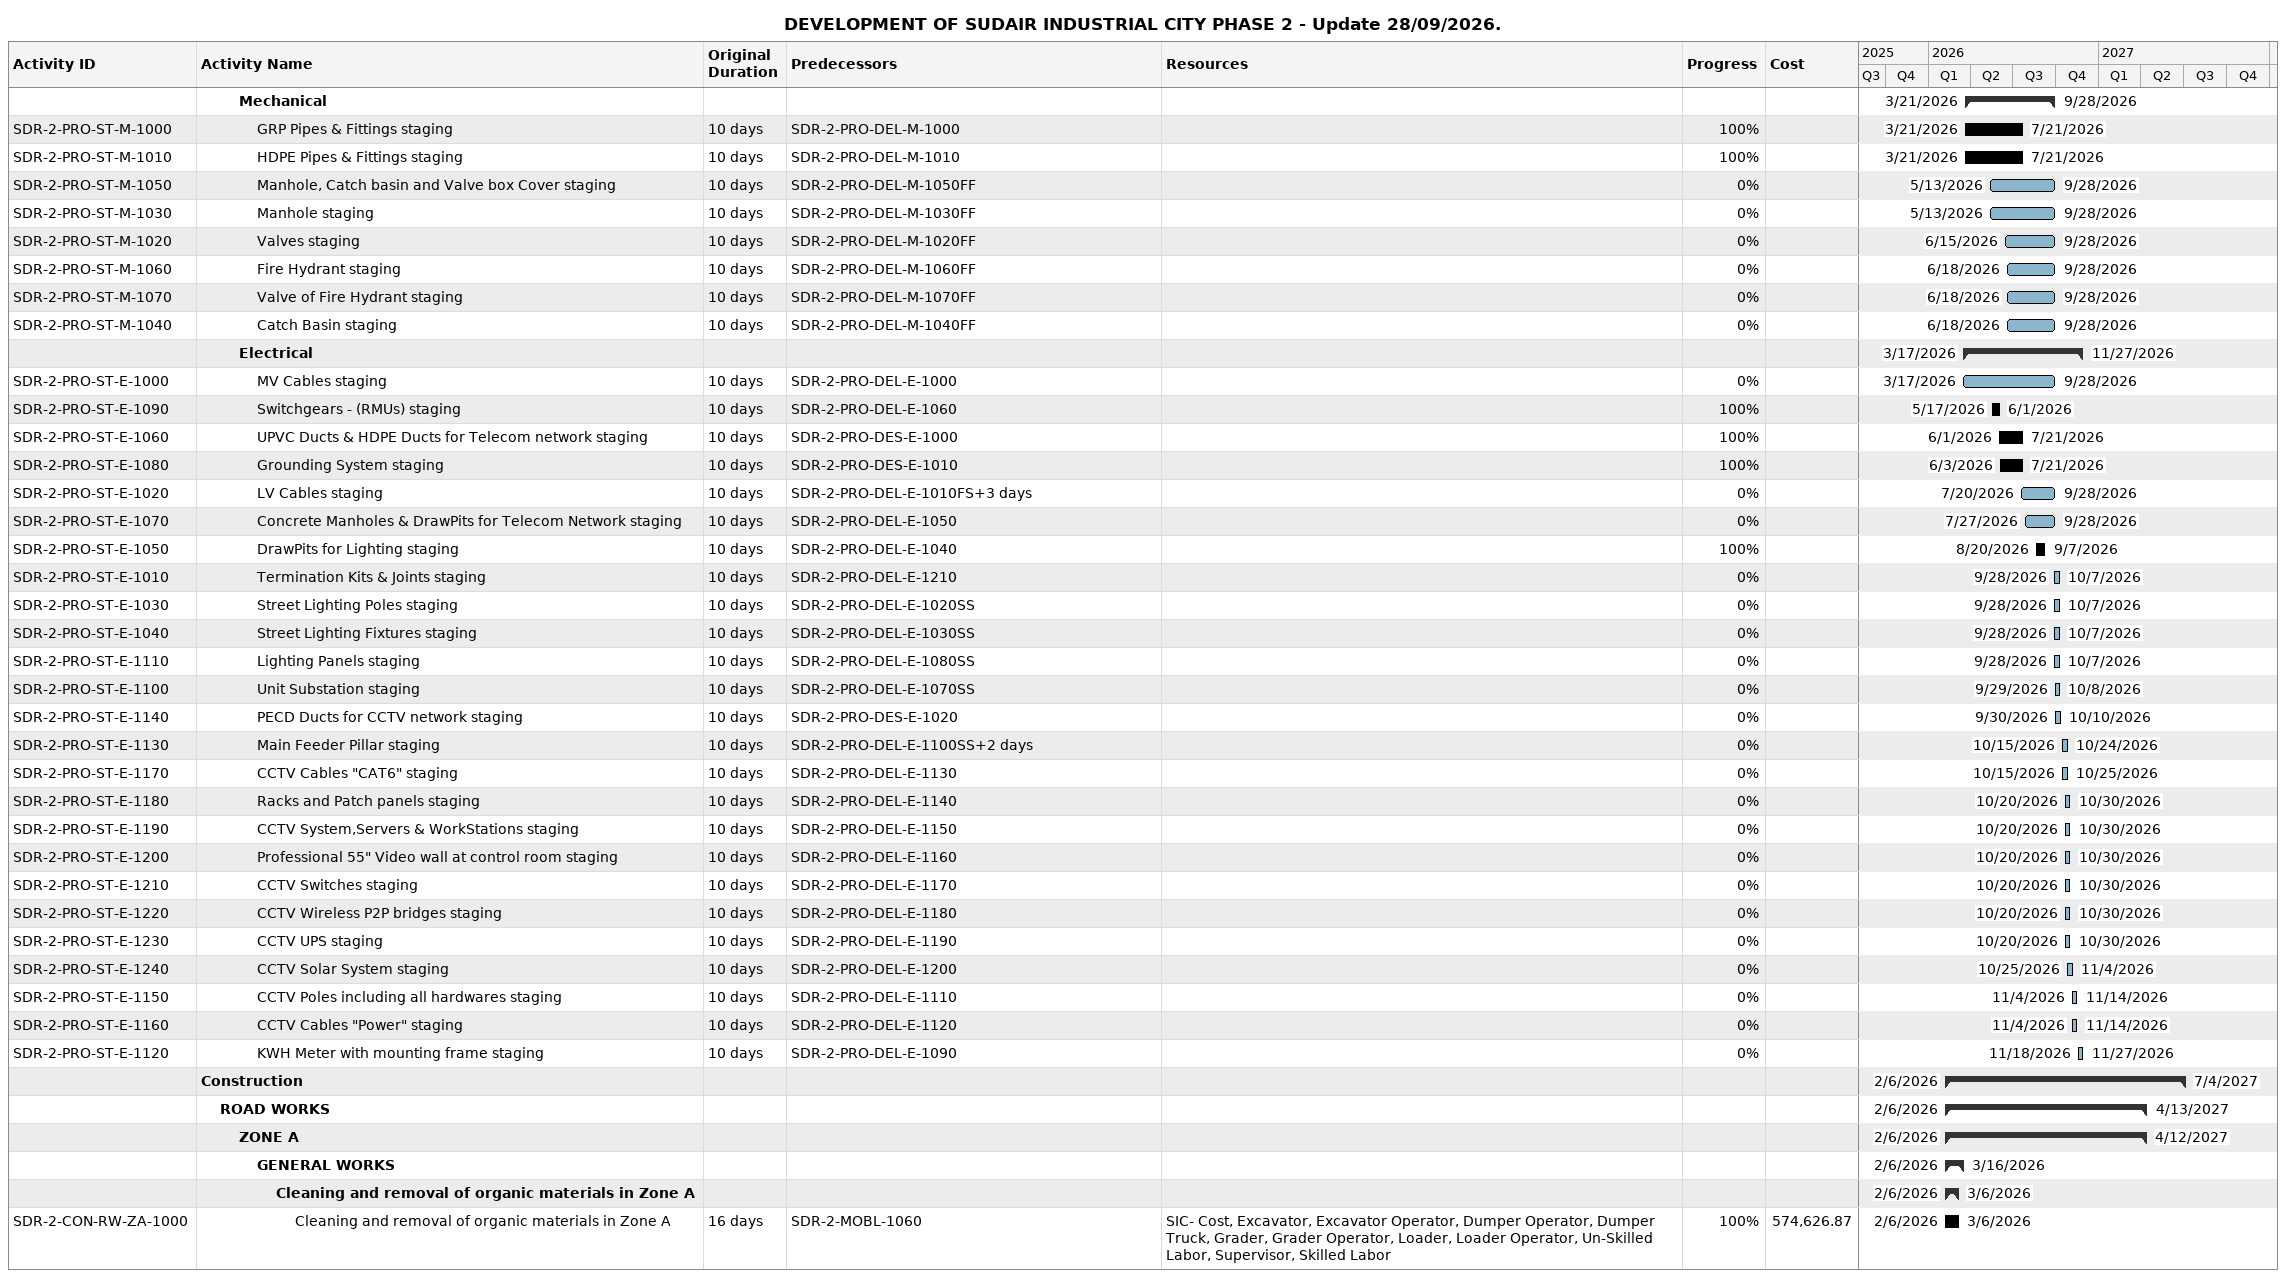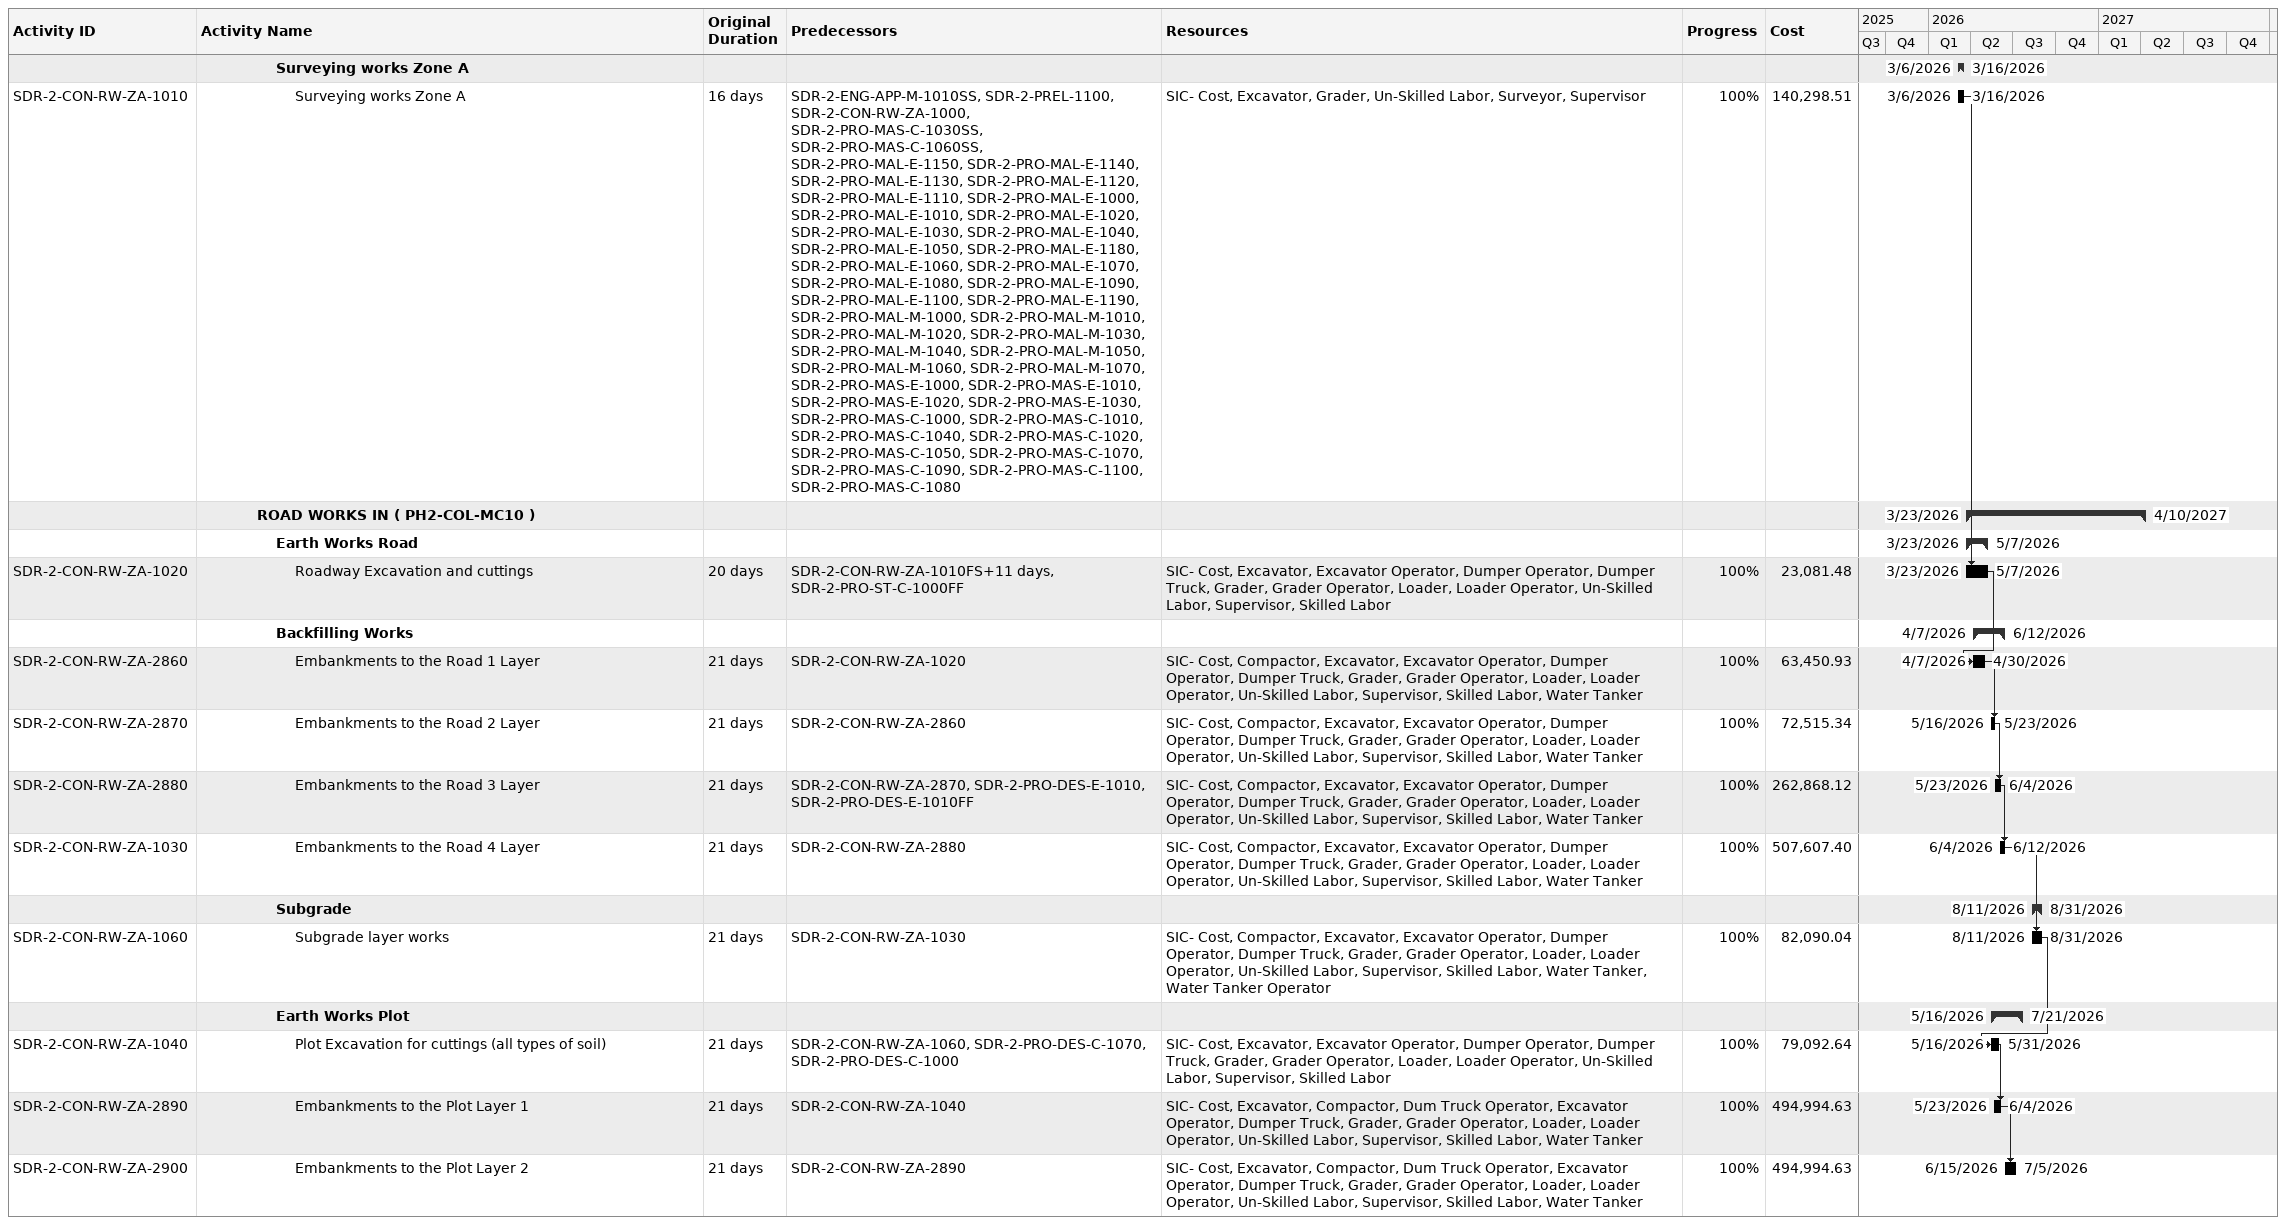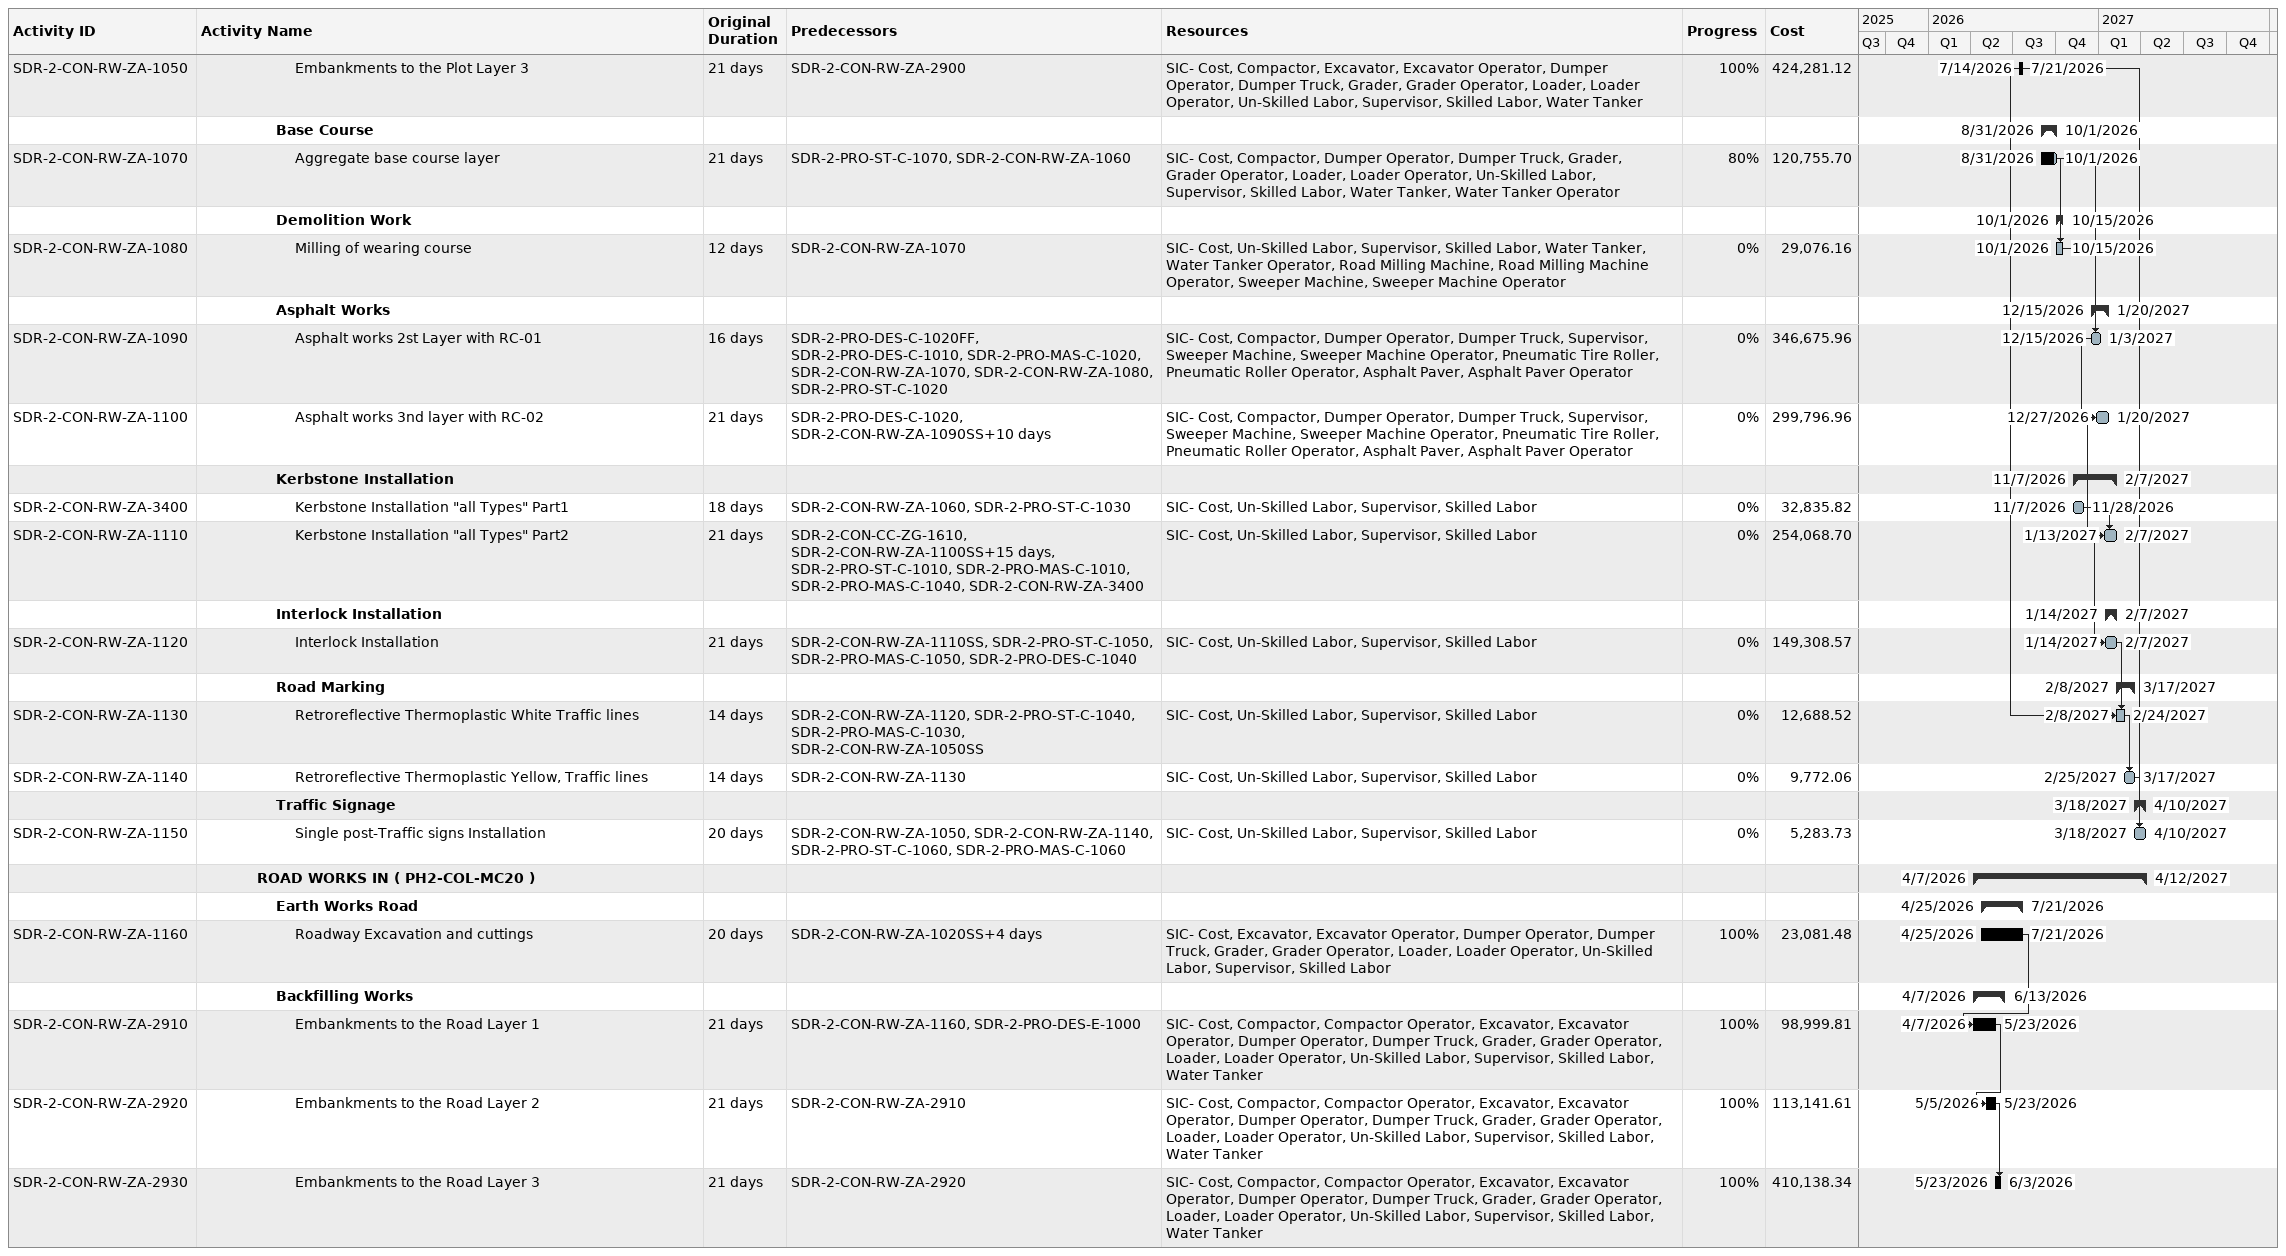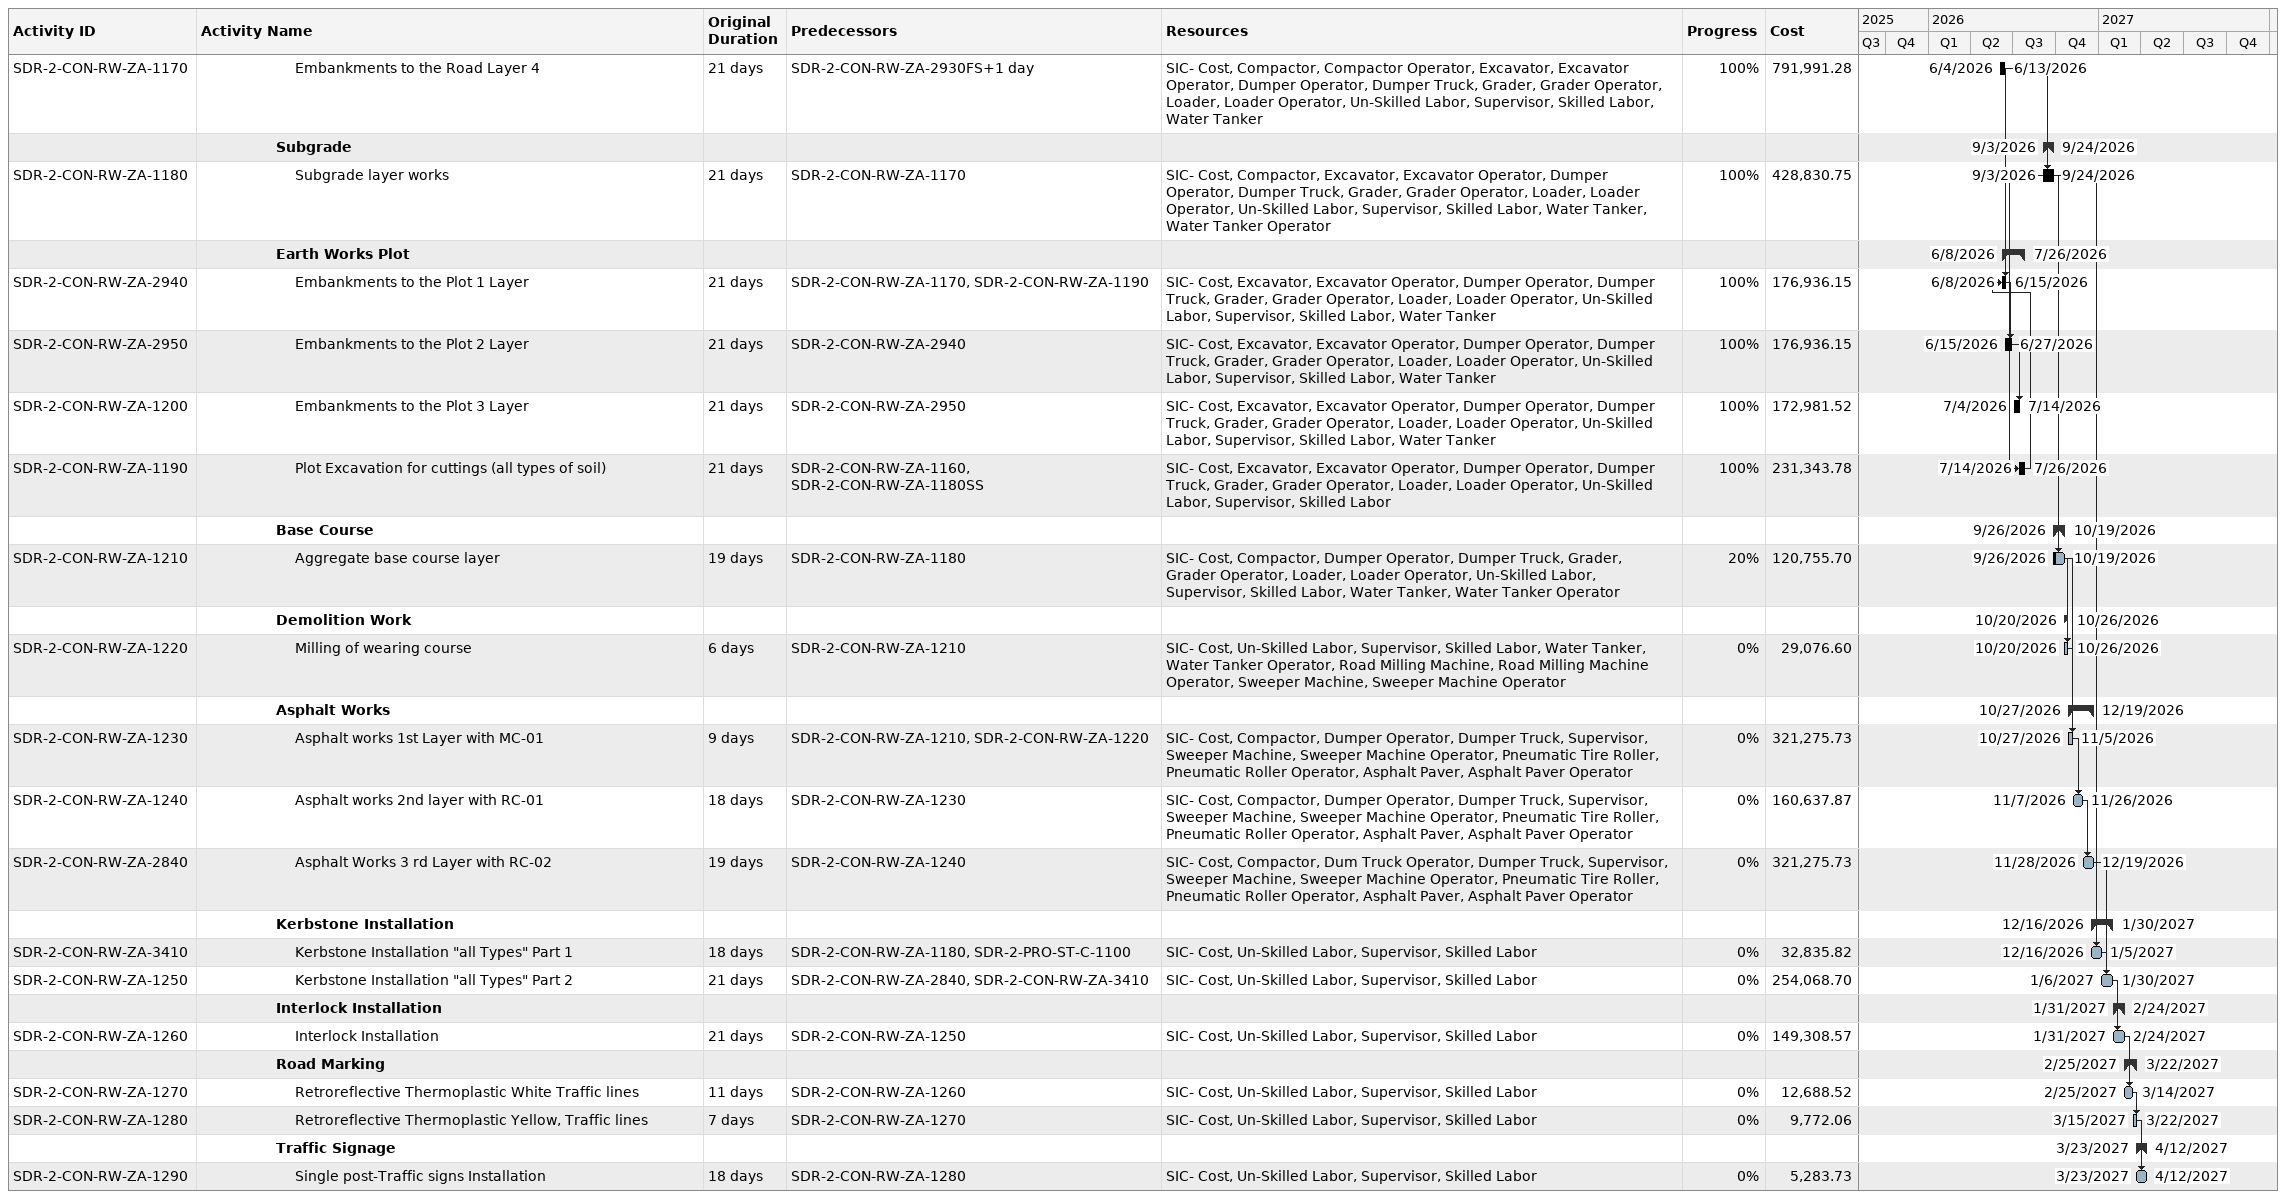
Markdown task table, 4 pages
DEVELOPMENT OF SUDAIR INDUSTRIAL CITY PHASE 2 - Update 28/09/2026.

| ID | Level | Task | Original duration | Start | Finish | Predecessors | Resources | % complete | Cost |
|---|---|---|---|---|---|---|---|---|---|
|  | 3 | **Mechanical** |  | 2026-03-21 | 2026-09-28 |  |  |  |  |
| SDR-2-PRO-ST-M-1000 | 4 | GRP Pipes & Fittings staging | 10d | 2026-03-21 | 2026-07-21 | SDR-2-PRO-DEL-M-1000 |  | 100 |  |
| SDR-2-PRO-ST-M-1010 | 4 | HDPE Pipes & Fittings staging | 10d | 2026-03-21 | 2026-07-21 | SDR-2-PRO-DEL-M-1010 |  | 100 |  |
| SDR-2-PRO-ST-M-1050 | 4 | Manhole, Catch basin and Valve box Cover staging | 10d | 2026-05-13 | 2026-09-28 | SDR-2-PRO-DEL-M-1050FF |  | 0 |  |
| SDR-2-PRO-ST-M-1030 | 4 | Manhole staging | 10d | 2026-05-13 | 2026-09-28 | SDR-2-PRO-DEL-M-1030FF |  | 0 |  |
| SDR-2-PRO-ST-M-1020 | 4 | Valves staging | 10d | 2026-06-15 | 2026-09-28 | SDR-2-PRO-DEL-M-1020FF |  | 0 |  |
| SDR-2-PRO-ST-M-1060 | 4 | Fire Hydrant staging | 10d | 2026-06-18 | 2026-09-28 | SDR-2-PRO-DEL-M-1060FF |  | 0 |  |
| SDR-2-PRO-ST-M-1070 | 4 | Valve of Fire Hydrant staging | 10d | 2026-06-18 | 2026-09-28 | SDR-2-PRO-DEL-M-1070FF |  | 0 |  |
| SDR-2-PRO-ST-M-1040 | 4 | Catch Basin staging | 10d | 2026-06-18 | 2026-09-28 | SDR-2-PRO-DEL-M-1040FF |  | 0 |  |
|  | 3 | **Electrical** |  | 2026-03-17 | 2026-11-27 |  |  |  |  |
| SDR-2-PRO-ST-E-1000 | 4 | MV Cables staging | 10d | 2026-03-17 | 2026-09-28 | SDR-2-PRO-DEL-E-1000 |  | 0 |  |
| SDR-2-PRO-ST-E-1090 | 4 | Switchgears - (RMUs) staging | 10d | 2026-05-17 | 2026-06-01 | SDR-2-PRO-DEL-E-1060 |  | 100 |  |
| SDR-2-PRO-ST-E-1060 | 4 | UPVC Ducts & HDPE Ducts for Telecom network staging | 10d | 2026-06-01 | 2026-07-21 | SDR-2-PRO-DES-E-1000 |  | 100 |  |
| SDR-2-PRO-ST-E-1080 | 4 | Grounding System staging | 10d | 2026-06-03 | 2026-07-21 | SDR-2-PRO-DES-E-1010 |  | 100 |  |
| SDR-2-PRO-ST-E-1020 | 4 | LV Cables staging | 10d | 2026-07-20 | 2026-09-28 | SDR-2-PRO-DEL-E-1010FS+3d |  | 0 |  |
| SDR-2-PRO-ST-E-1070 | 4 | Concrete Manholes & DrawPits for Telecom Network staging | 10d | 2026-07-27 | 2026-09-28 | SDR-2-PRO-DEL-E-1050 |  | 0 |  |
| SDR-2-PRO-ST-E-1050 | 4 | DrawPits for Lighting staging | 10d | 2026-08-20 | 2026-09-07 | SDR-2-PRO-DEL-E-1040 |  | 100 |  |
| SDR-2-PRO-ST-E-1010 | 4 | Termination Kits & Joints staging | 10d | 2026-09-28 | 2026-10-07 | SDR-2-PRO-DEL-E-1210 |  | 0 |  |
| SDR-2-PRO-ST-E-1030 | 4 | Street Lighting Poles staging | 10d | 2026-09-28 | 2026-10-07 | SDR-2-PRO-DEL-E-1020SS |  | 0 |  |
| SDR-2-PRO-ST-E-1040 | 4 | Street Lighting Fixtures staging | 10d | 2026-09-28 | 2026-10-07 | SDR-2-PRO-DEL-E-1030SS |  | 0 |  |
| SDR-2-PRO-ST-E-1110 | 4 | Lighting Panels staging | 10d | 2026-09-28 | 2026-10-07 | SDR-2-PRO-DEL-E-1080SS |  | 0 |  |
| SDR-2-PRO-ST-E-1100 | 4 | Unit Substation staging | 10d | 2026-09-29 | 2026-10-08 | SDR-2-PRO-DEL-E-1070SS |  | 0 |  |
| SDR-2-PRO-ST-E-1140 | 4 | PECD Ducts for CCTV network staging | 10d | 2026-09-30 | 2026-10-10 | SDR-2-PRO-DES-E-1020 |  | 0 |  |
| SDR-2-PRO-ST-E-1130 | 4 | Main Feeder Pillar staging | 10d | 2026-10-15 | 2026-10-24 | SDR-2-PRO-DEL-E-1100SS+2d |  | 0 |  |
| SDR-2-PRO-ST-E-1170 | 4 | CCTV Cables "CAT6" staging | 10d | 2026-10-15 | 2026-10-25 | SDR-2-PRO-DEL-E-1130 |  | 0 |  |
| SDR-2-PRO-ST-E-1180 | 4 | Racks and Patch panels staging | 10d | 2026-10-20 | 2026-10-30 | SDR-2-PRO-DEL-E-1140 |  | 0 |  |
| SDR-2-PRO-ST-E-1190 | 4 | CCTV System,Servers & WorkStations staging | 10d | 2026-10-20 | 2026-10-30 | SDR-2-PRO-DEL-E-1150 |  | 0 |  |
| SDR-2-PRO-ST-E-1200 | 4 | Professional 55" Video wall at control room staging | 10d | 2026-10-20 | 2026-10-30 | SDR-2-PRO-DEL-E-1160 |  | 0 |  |
| SDR-2-PRO-ST-E-1210 | 4 | CCTV Switches staging | 10d | 2026-10-20 | 2026-10-30 | SDR-2-PRO-DEL-E-1170 |  | 0 |  |
| SDR-2-PRO-ST-E-1220 | 4 | CCTV Wireless P2P bridges staging | 10d | 2026-10-20 | 2026-10-30 | SDR-2-PRO-DEL-E-1180 |  | 0 |  |
| SDR-2-PRO-ST-E-1230 | 4 | CCTV UPS staging | 10d | 2026-10-20 | 2026-10-30 | SDR-2-PRO-DEL-E-1190 |  | 0 |  |
| SDR-2-PRO-ST-E-1240 | 4 | CCTV Solar System staging | 10d | 2026-10-25 | 2026-11-04 | SDR-2-PRO-DEL-E-1200 |  | 0 |  |
| SDR-2-PRO-ST-E-1150 | 4 | CCTV Poles including all hardwares staging | 10d | 2026-11-04 | 2026-11-14 | SDR-2-PRO-DEL-E-1110 |  | 0 |  |
| SDR-2-PRO-ST-E-1160 | 4 | CCTV Cables "Power" staging | 10d | 2026-11-04 | 2026-11-14 | SDR-2-PRO-DEL-E-1120 |  | 0 |  |
| SDR-2-PRO-ST-E-1120 | 4 | KWH Meter with mounting frame staging | 10d | 2026-11-18 | 2026-11-27 | SDR-2-PRO-DEL-E-1090 |  | 0 |  |
|  | 1 | **Construction** |  | 2026-02-06 | 2027-07-04 |  |  |  |  |
|  | 2 | **ROAD WORKS** |  | 2026-02-06 | 2027-04-13 |  |  |  |  |
|  | 3 | **ZONE A** |  | 2026-02-06 | 2027-04-12 |  |  |  |  |
|  | 4 | **GENERAL WORKS** |  | 2026-02-06 | 2026-03-16 |  |  |  |  |
|  | 5 | **Cleaning and removal of organic materials in Zone A** |  | 2026-02-06 | 2026-03-06 |  |  |  |  |
| SDR-2-CON-RW-ZA-1000 | 6 | Cleaning and removal of organic materials in Zone A | 16d | 2026-02-06 | 2026-03-06 | SDR-2-MOBL-1060 | SIC- Cost, Excavator, Excavator Operator, Dumper Operator, Dumper Truck, Grader, Grader Operator, Loader, Loader Operator, Un-Skilled Labor, Supervisor, Skilled Labor | 100 | 574626.87 |
|  | 5 | **Surveying works Zone A** |  | 2026-03-06 | 2026-03-16 |  |  |  |  |
| SDR-2-CON-RW-ZA-1010 | 6 | Surveying works Zone A | 16d | 2026-03-06 | 2026-03-16 | SDR-2-ENG-APP-M-1010SS, SDR-2-PREL-1100, SDR-2-CON-RW-ZA-1000, SDR-2-PRO-MAS-C-1030SS, SDR-2-PRO-MAS-C-1060SS, SDR-2-PRO-MAL-E-1150, SDR-2-PRO-MAL-E-1140, SDR-2-PRO-MAL-E-1130, SDR-2-PRO-MAL-E-1120, SDR-2-PRO-MAL-E-1110, SDR-2-PRO-MAL-E-1000, SDR-2-PRO-MAL-E-1010, SDR-2-PRO-MAL-E-1020, SDR-2-PRO-MAL-E-1030, SDR-2-PRO-MAL-E-1040, SDR-2-PRO-MAL-E-1050, SDR-2-PRO-MAL-E-1180, SDR-2-PRO-MAL-E-1060, SDR-2-PRO-MAL-E-1070, SDR-2-PRO-MAL-E-1080, SDR-2-PRO-MAL-E-1090, SDR-2-PRO-MAL-E-1100, SDR-2-PRO-MAL-E-1190, SDR-2-PRO-MAL-M-1000, SDR-2-PRO-MAL-M-1010, SDR-2-PRO-MAL-M-1020, SDR-2-PRO-MAL-M-1030, SDR-2-PRO-MAL-M-1040, SDR-2-PRO-MAL-M-1050, SDR-2-PRO-MAL-M-1060, SDR-2-PRO-MAL-M-1070, SDR-2-PRO-MAS-E-1000, SDR-2-PRO-MAS-E-1010, SDR-2-PRO-MAS-E-1020, SDR-2-PRO-MAS-E-1030, SDR-2-PRO-MAS-C-1000, SDR-2-PRO-MAS-C-1010, SDR-2-PRO-MAS-C-1040, SDR-2-PRO-MAS-C-1020, SDR-2-PRO-MAS-C-1050, SDR-2-PRO-MAS-C-1070, SDR-2-PRO-MAS-C-1090, SDR-2-PRO-MAS-C-1100, SDR-2-PRO-MAS-C-1080 | SIC- Cost, Excavator, Grader, Un-Skilled Labor, Surveyor, Supervisor | 100 | 140298.51 |
|  | 4 | **ROAD WORKS IN ( PH2-COL-MC10 )** |  | 2026-03-23 | 2027-04-10 |  |  |  |  |
|  | 5 | **Earth Works Road** |  | 2026-03-23 | 2026-05-07 |  |  |  |  |
| SDR-2-CON-RW-ZA-1020 | 6 | Roadway Excavation and cuttings | 20d | 2026-03-23 | 2026-05-07 | SDR-2-CON-RW-ZA-1010FS+11d, SDR-2-PRO-ST-C-1000FF | SIC- Cost, Excavator, Excavator Operator, Dumper Operator, Dumper Truck, Grader, Grader Operator, Loader, Loader Operator, Un-Skilled Labor, Supervisor, Skilled Labor | 100 | 23081.48 |
|  | 5 | **Backfilling Works** |  | 2026-04-07 | 2026-06-12 |  |  |  |  |
| SDR-2-CON-RW-ZA-2860 | 6 | Embankments to the Road 1 Layer | 21d | 2026-04-07 | 2026-04-30 | SDR-2-CON-RW-ZA-1020 | SIC- Cost, Compactor, Excavator, Excavator Operator, Dumper Operator, Dumper Truck, Grader, Grader Operator, Loader, Loader Operator, Un-Skilled Labor, Supervisor, Skilled Labor, Water Tanker | 100 | 63450.93 |
| SDR-2-CON-RW-ZA-2870 | 6 | Embankments to the Road 2 Layer | 21d | 2026-05-16 | 2026-05-23 | SDR-2-CON-RW-ZA-2860 | SIC- Cost, Compactor, Excavator, Excavator Operator, Dumper Operator, Dumper Truck, Grader, Grader Operator, Loader, Loader Operator, Un-Skilled Labor, Supervisor, Skilled Labor, Water Tanker | 100 | 72515.34 |
| SDR-2-CON-RW-ZA-2880 | 6 | Embankments to the Road 3 Layer | 21d | 2026-05-23 | 2026-06-04 | SDR-2-CON-RW-ZA-2870, SDR-2-PRO-DES-E-1010, SDR-2-PRO-DES-E-1010FF | SIC- Cost, Compactor, Excavator, Excavator Operator, Dumper Operator, Dumper Truck, Grader, Grader Operator, Loader, Loader Operator, Un-Skilled Labor, Supervisor, Skilled Labor, Water Tanker | 100 | 262868.12 |
| SDR-2-CON-RW-ZA-1030 | 6 | Embankments to the Road 4 Layer | 21d | 2026-06-04 | 2026-06-12 | SDR-2-CON-RW-ZA-2880 | SIC- Cost, Compactor, Excavator, Excavator Operator, Dumper Operator, Dumper Truck, Grader, Grader Operator, Loader, Loader Operator, Un-Skilled Labor, Supervisor, Skilled Labor, Water Tanker | 100 | 507607.40 |
|  | 5 | **Subgrade** |  | 2026-08-11 | 2026-08-31 |  |  |  |  |
| SDR-2-CON-RW-ZA-1060 | 6 | Subgrade layer works | 21d | 2026-08-11 | 2026-08-31 | SDR-2-CON-RW-ZA-1030 | SIC- Cost, Compactor, Excavator, Excavator Operator, Dumper Operator, Dumper Truck, Grader, Grader Operator, Loader, Loader Operator, Un-Skilled Labor, Supervisor, Skilled Labor, Water Tanker, Water Tanker Operator | 100 | 82090.04 |
|  | 5 | **Earth Works Plot** |  | 2026-05-16 | 2026-07-21 |  |  |  |  |
| SDR-2-CON-RW-ZA-1040 | 6 | Plot Excavation for cuttings (all types of soil) | 21d | 2026-05-16 | 2026-05-31 | SDR-2-CON-RW-ZA-1060, SDR-2-PRO-DES-C-1070, SDR-2-PRO-DES-C-1000 | SIC- Cost, Excavator, Excavator Operator, Dumper Operator, Dumper Truck, Grader, Grader Operator, Loader, Loader Operator, Un-Skilled Labor, Supervisor, Skilled Labor | 100 | 79092.64 |
| SDR-2-CON-RW-ZA-2890 | 6 | Embankments to the Plot Layer 1 | 21d | 2026-05-23 | 2026-06-04 | SDR-2-CON-RW-ZA-1040 | SIC- Cost, Excavator, Compactor, Dum Truck Operator, Excavator Operator, Dumper Truck, Grader, Grader Operator, Loader, Loader Operator, Un-Skilled Labor, Supervisor, Skilled Labor, Water Tanker | 100 | 494994.63 |
| SDR-2-CON-RW-ZA-2900 | 6 | Embankments to the Plot Layer 2 | 21d | 2026-06-15 | 2026-07-05 | SDR-2-CON-RW-ZA-2890 | SIC- Cost, Excavator, Compactor, Dum Truck Operator, Excavator Operator, Dumper Truck, Grader, Grader Operator, Loader, Loader Operator, Un-Skilled Labor, Supervisor, Skilled Labor, Water Tanker | 100 | 494994.63 |
| SDR-2-CON-RW-ZA-1050 | 6 | Embankments to the Plot Layer 3 | 21d | 2026-07-14 | 2026-07-21 | SDR-2-CON-RW-ZA-2900 | SIC- Cost, Compactor, Excavator, Excavator Operator, Dumper Operator, Dumper Truck, Grader, Grader Operator, Loader, Loader Operator, Un-Skilled Labor, Supervisor, Skilled Labor, Water Tanker | 100 | 424281.12 |
|  | 5 | **Base Course** |  | 2026-08-31 | 2026-10-01 |  |  |  |  |
| SDR-2-CON-RW-ZA-1070 | 6 | Aggregate base course layer | 21d | 2026-08-31 | 2026-10-01 | SDR-2-PRO-ST-C-1070, SDR-2-CON-RW-ZA-1060 | SIC- Cost, Compactor, Dumper Operator, Dumper Truck, Grader, Grader Operator, Loader, Loader Operator, Un-Skilled Labor, Supervisor, Skilled Labor, Water Tanker, Water Tanker Operator | 80 | 120755.70 |
|  | 5 | **Demolition Work** |  | 2026-10-01 | 2026-10-15 |  |  |  |  |
| SDR-2-CON-RW-ZA-1080 | 6 | Milling of wearing course | 12d | 2026-10-01 | 2026-10-15 | SDR-2-CON-RW-ZA-1070 | SIC- Cost, Un-Skilled Labor, Supervisor, Skilled Labor, Water Tanker, Water Tanker Operator, Road Milling Machine, Road Milling Machine Operator, Sweeper Machine, Sweeper Machine Operator | 0 | 29076.16 |
|  | 5 | **Asphalt Works** |  | 2026-12-15 | 2027-01-20 |  |  |  |  |
| SDR-2-CON-RW-ZA-1090 | 6 | Asphalt works 2st Layer with RC-01 | 16d | 2026-12-15 | 2027-01-03 | SDR-2-PRO-DES-C-1020FF, SDR-2-PRO-DES-C-1010, SDR-2-PRO-MAS-C-1020, SDR-2-CON-RW-ZA-1070, SDR-2-CON-RW-ZA-1080, SDR-2-PRO-ST-C-1020 | SIC- Cost, Compactor, Dumper Operator, Dumper Truck, Supervisor, Sweeper Machine, Sweeper Machine Operator, Pneumatic Tire Roller, Pneumatic Roller Operator, Asphalt Paver, Asphalt Paver Operator | 0 | 346675.96 |
| SDR-2-CON-RW-ZA-1100 | 6 | Asphalt works 3nd layer with RC-02 | 21d | 2026-12-27 | 2027-01-20 | SDR-2-PRO-DES-C-1020, SDR-2-CON-RW-ZA-1090SS+10d | SIC- Cost, Compactor, Dumper Operator, Dumper Truck, Supervisor, Sweeper Machine, Sweeper Machine Operator, Pneumatic Tire Roller, Pneumatic Roller Operator, Asphalt Paver, Asphalt Paver Operator | 0 | 299796.96 |
|  | 5 | **Kerbstone Installation** |  | 2026-11-07 | 2027-02-07 |  |  |  |  |
| SDR-2-CON-RW-ZA-3400 | 6 | Kerbstone Installation "all Types" Part1 | 18d | 2026-11-07 | 2026-11-28 | SDR-2-CON-RW-ZA-1060, SDR-2-PRO-ST-C-1030 | SIC- Cost, Un-Skilled Labor, Supervisor, Skilled Labor | 0 | 32835.82 |
| SDR-2-CON-RW-ZA-1110 | 6 | Kerbstone Installation "all Types" Part2 | 21d | 2027-01-13 | 2027-02-07 | SDR-2-CON-CC-ZG-1610, SDR-2-CON-RW-ZA-1100SS+15d, SDR-2-PRO-ST-C-1010, SDR-2-PRO-MAS-C-1010, SDR-2-PRO-MAS-C-1040, SDR-2-CON-RW-ZA-3400 | SIC- Cost, Un-Skilled Labor, Supervisor, Skilled Labor | 0 | 254068.70 |
|  | 5 | **Interlock Installation** |  | 2027-01-14 | 2027-02-07 |  |  |  |  |
| SDR-2-CON-RW-ZA-1120 | 6 | Interlock Installation | 21d | 2027-01-14 | 2027-02-07 | SDR-2-CON-RW-ZA-1110SS, SDR-2-PRO-ST-C-1050, SDR-2-PRO-MAS-C-1050, SDR-2-PRO-DES-C-1040 | SIC- Cost, Un-Skilled Labor, Supervisor, Skilled Labor | 0 | 149308.57 |
|  | 5 | **Road Marking** |  | 2027-02-08 | 2027-03-17 |  |  |  |  |
| SDR-2-CON-RW-ZA-1130 | 6 | Retroreflective Thermoplastic White Traffic lines | 14d | 2027-02-08 | 2027-02-24 | SDR-2-CON-RW-ZA-1120, SDR-2-PRO-ST-C-1040, SDR-2-PRO-MAS-C-1030, SDR-2-CON-RW-ZA-1050SS | SIC- Cost, Un-Skilled Labor, Supervisor, Skilled Labor | 0 | 12688.52 |
| SDR-2-CON-RW-ZA-1140 | 6 | Retroreflective Thermoplastic Yellow, Traffic lines | 14d | 2027-02-25 | 2027-03-17 | SDR-2-CON-RW-ZA-1130 | SIC- Cost, Un-Skilled Labor, Supervisor, Skilled Labor | 0 | 9772.06 |
|  | 5 | **Traffic Signage** |  | 2027-03-18 | 2027-04-10 |  |  |  |  |
| SDR-2-CON-RW-ZA-1150 | 6 | Single post-Traffic signs Installation | 20d | 2027-03-18 | 2027-04-10 | SDR-2-CON-RW-ZA-1050, SDR-2-CON-RW-ZA-1140, SDR-2-PRO-ST-C-1060, SDR-2-PRO-MAS-C-1060 | SIC- Cost, Un-Skilled Labor, Supervisor, Skilled Labor | 0 | 5283.73 |
|  | 4 | **ROAD WORKS IN ( PH2-COL-MC20 )** |  | 2026-04-07 | 2027-04-12 |  |  |  |  |
|  | 5 | **Earth Works Road** |  | 2026-04-25 | 2026-07-21 |  |  |  |  |
| SDR-2-CON-RW-ZA-1160 | 6 | Roadway Excavation and cuttings | 20d | 2026-04-25 | 2026-07-21 | SDR-2-CON-RW-ZA-1020SS+4d | SIC- Cost, Excavator, Excavator Operator, Dumper Operator, Dumper Truck, Grader, Grader Operator, Loader, Loader Operator, Un-Skilled Labor, Supervisor, Skilled Labor | 100 | 23081.48 |
|  | 5 | **Backfilling Works** |  | 2026-04-07 | 2026-06-13 |  |  |  |  |
| SDR-2-CON-RW-ZA-2910 | 6 | Embankments to the Road Layer 1 | 21d | 2026-04-07 | 2026-05-23 | SDR-2-CON-RW-ZA-1160, SDR-2-PRO-DES-E-1000 | SIC- Cost, Compactor, Compactor Operator, Excavator, Excavator Operator, Dumper Operator, Dumper Truck, Grader, Grader Operator, Loader, Loader Operator, Un-Skilled Labor, Supervisor, Skilled Labor, Water Tanker | 100 | 98999.81 |
| SDR-2-CON-RW-ZA-2920 | 6 | Embankments to the Road Layer 2 | 21d | 2026-05-05 | 2026-05-23 | SDR-2-CON-RW-ZA-2910 | SIC- Cost, Compactor, Compactor Operator, Excavator, Excavator Operator, Dumper Operator, Dumper Truck, Grader, Grader Operator, Loader, Loader Operator, Un-Skilled Labor, Supervisor, Skilled Labor, Water Tanker | 100 | 113141.61 |
| SDR-2-CON-RW-ZA-2930 | 6 | Embankments to the Road Layer 3 | 21d | 2026-05-23 | 2026-06-03 | SDR-2-CON-RW-ZA-2920 | SIC- Cost, Compactor, Compactor Operator, Excavator, Excavator Operator, Dumper Operator, Dumper Truck, Grader, Grader Operator, Loader, Loader Operator, Un-Skilled Labor, Supervisor, Skilled Labor, Water Tanker | 100 | 410138.34 |
| SDR-2-CON-RW-ZA-1170 | 6 | Embankments to the Road Layer 4 | 21d | 2026-06-04 | 2026-06-13 | SDR-2-CON-RW-ZA-2930FS+1d | SIC- Cost, Compactor, Compactor Operator, Excavator, Excavator Operator, Dumper Operator, Dumper Truck, Grader, Grader Operator, Loader, Loader Operator, Un-Skilled Labor, Supervisor, Skilled Labor, Water Tanker | 100 | 791991.28 |
|  | 5 | **Subgrade** |  | 2026-09-03 | 2026-09-24 |  |  |  |  |
| SDR-2-CON-RW-ZA-1180 | 6 | Subgrade layer works | 21d | 2026-09-03 | 2026-09-24 | SDR-2-CON-RW-ZA-1170 | SIC- Cost, Compactor, Excavator, Excavator Operator, Dumper Operator, Dumper Truck, Grader, Grader Operator, Loader, Loader Operator, Un-Skilled Labor, Supervisor, Skilled Labor, Water Tanker, Water Tanker Operator | 100 | 428830.75 |
|  | 5 | **Earth Works Plot** |  | 2026-06-08 | 2026-07-26 |  |  |  |  |
| SDR-2-CON-RW-ZA-2940 | 6 | Embankments to the Plot 1 Layer | 21d | 2026-06-08 | 2026-06-15 | SDR-2-CON-RW-ZA-1170, SDR-2-CON-RW-ZA-1190 | SIC- Cost, Excavator, Excavator Operator, Dumper Operator, Dumper Truck, Grader, Grader Operator, Loader, Loader Operator, Un-Skilled Labor, Supervisor, Skilled Labor, Water Tanker | 100 | 176936.15 |
| SDR-2-CON-RW-ZA-2950 | 6 | Embankments to the Plot 2 Layer | 21d | 2026-06-15 | 2026-06-27 | SDR-2-CON-RW-ZA-2940 | SIC- Cost, Excavator, Excavator Operator, Dumper Operator, Dumper Truck, Grader, Grader Operator, Loader, Loader Operator, Un-Skilled Labor, Supervisor, Skilled Labor, Water Tanker | 100 | 176936.15 |
| SDR-2-CON-RW-ZA-1200 | 6 | Embankments to the Plot 3 Layer | 21d | 2026-07-04 | 2026-07-14 | SDR-2-CON-RW-ZA-2950 | SIC- Cost, Excavator, Excavator Operator, Dumper Operator, Dumper Truck, Grader, Grader Operator, Loader, Loader Operator, Un-Skilled Labor, Supervisor, Skilled Labor, Water Tanker | 100 | 172981.52 |
| SDR-2-CON-RW-ZA-1190 | 6 | Plot Excavation for cuttings (all types of soil) | 21d | 2026-07-14 | 2026-07-26 | SDR-2-CON-RW-ZA-1160, SDR-2-CON-RW-ZA-1180SS | SIC- Cost, Excavator, Excavator Operator, Dumper Operator, Dumper Truck, Grader, Grader Operator, Loader, Loader Operator, Un-Skilled Labor, Supervisor, Skilled Labor | 100 | 231343.78 |
|  | 5 | **Base Course** |  | 2026-09-26 | 2026-10-19 |  |  |  |  |
| SDR-2-CON-RW-ZA-1210 | 6 | Aggregate base course layer | 19d | 2026-09-26 | 2026-10-19 | SDR-2-CON-RW-ZA-1180 | SIC- Cost, Compactor, Dumper Operator, Dumper Truck, Grader, Grader Operator, Loader, Loader Operator, Un-Skilled Labor, Supervisor, Skilled Labor, Water Tanker, Water Tanker Operator | 20 | 120755.70 |
|  | 5 | **Demolition Work** |  | 2026-10-20 | 2026-10-26 |  |  |  |  |
| SDR-2-CON-RW-ZA-1220 | 6 | Milling of wearing course | 6d | 2026-10-20 | 2026-10-26 | SDR-2-CON-RW-ZA-1210 | SIC- Cost, Un-Skilled Labor, Supervisor, Skilled Labor, Water Tanker, Water Tanker Operator, Road Milling Machine, Road Milling Machine Operator, Sweeper Machine, Sweeper Machine Operator | 0 | 29076.60 |
|  | 5 | **Asphalt Works** |  | 2026-10-27 | 2026-12-19 |  |  |  |  |
| SDR-2-CON-RW-ZA-1230 | 6 | Asphalt works 1st Layer with MC-01 | 9d | 2026-10-27 | 2026-11-05 | SDR-2-CON-RW-ZA-1210, SDR-2-CON-RW-ZA-1220 | SIC- Cost, Compactor, Dumper Operator, Dumper Truck, Supervisor, Sweeper Machine, Sweeper Machine Operator, Pneumatic Tire Roller, Pneumatic Roller Operator, Asphalt Paver, Asphalt Paver Operator | 0 | 321275.73 |
| SDR-2-CON-RW-ZA-1240 | 6 | Asphalt works 2nd layer with RC-01 | 18d | 2026-11-07 | 2026-11-26 | SDR-2-CON-RW-ZA-1230 | SIC- Cost, Compactor, Dumper Operator, Dumper Truck, Supervisor, Sweeper Machine, Sweeper Machine Operator, Pneumatic Tire Roller, Pneumatic Roller Operator, Asphalt Paver, Asphalt Paver Operator | 0 | 160637.87 |
| SDR-2-CON-RW-ZA-2840 | 6 | Asphalt Works 3 rd Layer with RC-02 | 19d | 2026-11-28 | 2026-12-19 | SDR-2-CON-RW-ZA-1240 | SIC- Cost, Compactor, Dum Truck Operator, Dumper Truck, Supervisor, Sweeper Machine, Sweeper Machine Operator, Pneumatic Tire Roller, Pneumatic Roller Operator, Asphalt Paver, Asphalt Paver Operator | 0 | 321275.73 |
|  | 5 | **Kerbstone Installation** |  | 2026-12-16 | 2027-01-30 |  |  |  |  |
| SDR-2-CON-RW-ZA-3410 | 6 | Kerbstone Installation "all Types" Part 1 | 18d | 2026-12-16 | 2027-01-05 | SDR-2-CON-RW-ZA-1180, SDR-2-PRO-ST-C-1100 | SIC- Cost, Un-Skilled Labor, Supervisor, Skilled Labor | 0 | 32835.82 |
| SDR-2-CON-RW-ZA-1250 | 6 | Kerbstone Installation "all Types" Part 2 | 21d | 2027-01-06 | 2027-01-30 | SDR-2-CON-RW-ZA-2840, SDR-2-CON-RW-ZA-3410 | SIC- Cost, Un-Skilled Labor, Supervisor, Skilled Labor | 0 | 254068.70 |
|  | 5 | **Interlock Installation** |  | 2027-01-31 | 2027-02-24 |  |  |  |  |
| SDR-2-CON-RW-ZA-1260 | 6 | Interlock Installation | 21d | 2027-01-31 | 2027-02-24 | SDR-2-CON-RW-ZA-1250 | SIC- Cost, Un-Skilled Labor, Supervisor, Skilled Labor | 0 | 149308.57 |
|  | 5 | **Road Marking** |  | 2027-02-25 | 2027-03-22 |  |  |  |  |
| SDR-2-CON-RW-ZA-1270 | 6 | Retroreflective Thermoplastic White Traffic lines | 11d | 2027-02-25 | 2027-03-14 | SDR-2-CON-RW-ZA-1260 | SIC- Cost, Un-Skilled Labor, Supervisor, Skilled Labor | 0 | 12688.52 |
| SDR-2-CON-RW-ZA-1280 | 6 | Retroreflective Thermoplastic Yellow, Traffic lines | 7d | 2027-03-15 | 2027-03-22 | SDR-2-CON-RW-ZA-1270 | SIC- Cost, Un-Skilled Labor, Supervisor, Skilled Labor | 0 | 9772.06 |
|  | 5 | **Traffic Signage** |  | 2027-03-23 | 2027-04-12 |  |  |  |  |
| SDR-2-CON-RW-ZA-1290 | 6 | Single post-Traffic signs Installation | 18d | 2027-03-23 | 2027-04-12 | SDR-2-CON-RW-ZA-1280 | SIC- Cost, Un-Skilled Labor, Supervisor, Skilled Labor | 0 | 5283.73 |
